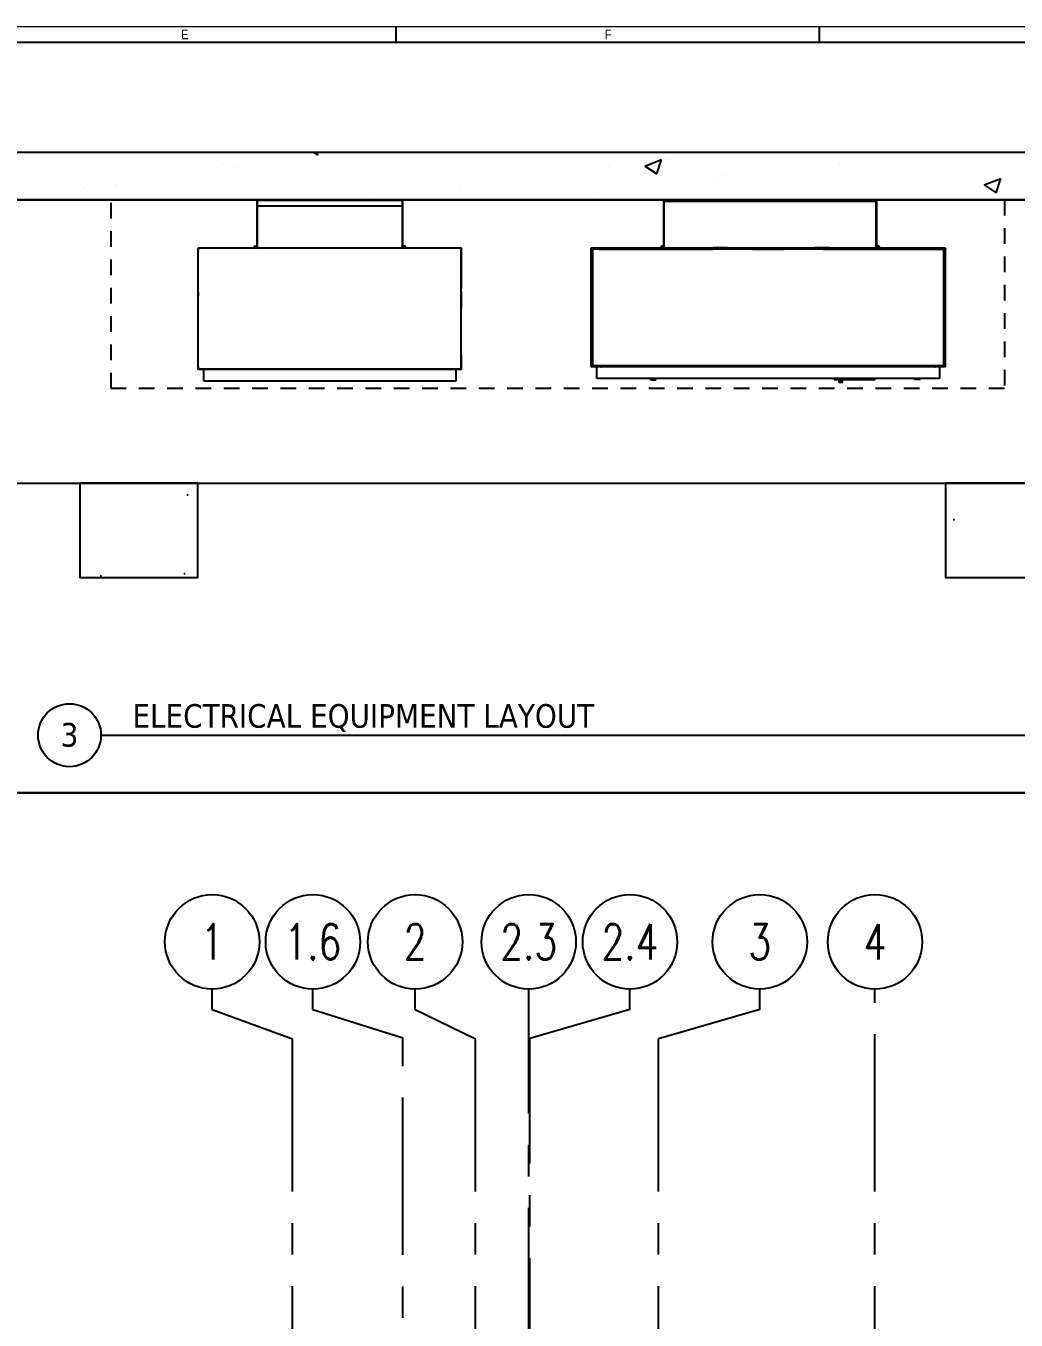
# Model space of a CAD drawing. Header units: inches. Extents: x -0.6 to 34.9, y 0.8 to 24.1.
# Drawn here: x 13.6 to 21.46, y 13.8 to 24.08 of the extents above; entities that cross this region are included whole.
import ezdxf
from ezdxf.enums import TextEntityAlignment as Align

# ---------------------------------------------------------------- set-up
doc = ezdxf.new("R2010")
doc.units = ezdxf.units.IN
doc.header["$MEASUREMENT"] = 0
doc.linetypes.add('772-1$0$CENTER', pattern=[2, 1.25, -0.25, 0.25, -0.25])
doc.linetypes.add('DASHED', pattern=[0.75, 0.5, -0.25])
for name, color, linetype in [('772-1$0$A-AREA', 9, 'Continuous'), ('772-1$0$A-COLS', 1, 'Continuous'), ('772-1$0$A-GRID', 8, '772-1$0$CENTER'), ('772-1$0$A-WALL-FULL', 7, 'Continuous'), ('772-1$0$A-WALL-PATT', 8, 'Continuous'), ('Annotations', 250, 'Continuous'), ('BORDER', 7, 'Continuous'), ('E - Equipment New', 7, 'Continuous')]:
    doc.layers.add(name, color=color, linetype=linetype)
doc.layers.add('Non Printing', color=253, linetype='Continuous', plot=False)
doc.styles.add('772-1$0$WDI-01', font='romans.shx')
doc.styles.add('Borrego 16TH', font='ARIALN.TTF', dxfattribs={"height": 0.0875})
doc.styles.add('Tahoma', font='TAHOMA.TTF')
pattern_1 = [(50, (-47.0093, -102.9723), (1.344863, -0.11766), [0.140625, -1.546875]), (355, (-47.0093, -102.9723), (-0.260159, 1.41036), [0.1125, -1.2375]), (100.4514, (-46.8972, -102.9822), (1.084705, 1.292699), [0.119513, -1.314641]), (46.1842, (-47.0093, -102.5973), (2.001077, -0.310348), [0.210937, -2.320312]), (96.6356, (-46.8425, -102.6232), (1.752493, 1.82647), [0.17927, -1.971962]), (351.1842, (-47.0093, -102.5973), (1.75249, 1.826472), [0.16875, -1.85625]), (21, (-46.8218, -102.6911), (1.119201, -0.75491), [0.140625, -1.546875]), (326, (-46.8218, -102.6911), (0.456216, 1.359656), [0.1125, -1.2375]), (71.4514, (-46.7285, -102.754), (1.575417, 0.604745), [0.119513, -1.314641]), (37.5, (-47.00926, -102.97235), (0.0227997, 0.624176), [0, -1.2225, 0, -1.25625, 0, -1.2421875]), (7.5, (-47.00926, -102.97235), (0.4932554, 0.739522), [0, -0.71625, 0, -1.194375, 0, -0.4734375]), (327.5, (-47.4274, -102.97235), (1.000917, -0.0422904), [0, -0.46875, 0, -1.4625, 0, -1.940625]), (317.5, (-47.6149, -102.97235), (1.093474, 0.187697), [0, -0.609375, 0, -0.97125, 0, -1.378125])]

# ---------------------------------------------------------------- blocks, each defined once
blk = doc.blocks.new('*E139')
at = {"layer": '772-1$0$A-GRID'}
for p, q in [((4.888, 15.445, 0), (4.888, 15.608, 0)), ((5.688, 15.445, 0), (5.688, 15.608, 0)), ((6.5, 15.445, 0), (6.5, 15.608, 0)), ((7.402, 6.621, 0), (7.402, 15.608, 0)), ((8.206, 15.445, 0), (8.206, 15.608, 0)), ((9.237, 15.445, 0), (9.237, 15.608, 0)), ((10.152, 0, 0), (10.152, 15.608, 0)), ((4.888, 15.445, 0), (5.527, 15.212, 0)), ((5.688, 15.445, 0), (6.402, 15.22, 0)), ((6.5, 15.445, 0), (6.98, 15.212, 0)), ((8.206, 15.445, 0), (7.412, 15.215, 0)), ((9.237, 15.445, 0), (8.433, 15.212, 0)), ((5.527, 0, 0), (5.527, 15.212, 0)), ((6.402, 7.497, 0), (6.402, 15.22, 0)), ((6.98, 0, 0), (6.98, 15.212, 0)), ((7.412, 8.222, 0), (7.412, 15.215, 0)), ((8.433, 0, 0), (8.433, 15.212, 0))]:
    blk.add_line(p, q, dxfattribs=at)
at = {"layer": '772-1$0$A-GRID', "color": 30, "linetype": 'Continuous'}
for centre in [(4.888, 15.983, 0), (5.688, 15.983, 0), (6.5, 15.983, 0), (7.402, 15.983, 0), (8.206, 15.983, 0), (9.237, 15.983, 0), (10.152, 15.983, 0)]:
    blk.add_circle(centre, 0.375, dxfattribs=at)
at = {"layer": '772-1$0$A-GRID', "color": 2, "linetype": 'Continuous', "style": '772-1$0$WDI-01', "width": 0.75}
for s, height, p in [('1', 0.281, (4.888, 15.983, 0)), ('1.6', 0.2813, (5.688, 15.983, 0)), ('2', 0.281, (6.5, 15.983, 0)), ('2.3', 0.2813, (7.402, 15.983, 0)), ('2.4', 0.2813, (8.206, 15.983, 0)), ('3', 0.281, (9.237, 15.983, 0)), ('4', 0.281, (10.152, 15.983, 0))]:
    blk.add_text(s, height=height, dxfattribs=at).set_placement(p, align=Align.MIDDLE)
blk = doc.blocks.new('*E277')
at = {"layer": '772-1$0$A-WALL-PATT'}
h = blk.add_hatch(dxfattribs=at)
h.set_pattern_fill('AR-CONC', color=256, scale=0.1875, style=0)
h.set_pattern_definition(pattern_1)
h.paths.add_polyline_path([(1.462, 1.708), (1.462, 2.458), (0.525, 2.458), (0.525, 1.708)])
h = blk.add_hatch(dxfattribs=at)
h.set_pattern_fill('AR-CONC', color=256, scale=0.1875, style=0)
h.set_pattern_definition(pattern_1)
h.paths.add_polyline_path([(7.4, 2.458), (7.4, 1.708), (8.337, 1.708), (8.337, 2.458)])
h = blk.add_hatch(dxfattribs=at)
h.set_pattern_fill('AR-CONC', color=256, scale=0.1875, style=0)
h.set_pattern_definition(pattern_1)
h.paths.add_polyline_path([(14.275, 2.458), (14.275, 1.708), (15.212, 1.708), (15.212, 2.458)])
at = {"layer": '772-1$0$A-AREA'}
for points in [[(19.85, 5.083), (0, 5.083)], [(19.85, 4.708), (0, 4.708)], [(0, 2.458), (19.85, 2.458)], [(19.85, 2.458), (14.181, 2.458), (14.181, 0)]]:
    blk.add_lwpolyline(points, dxfattribs=at)
at = {"layer": '772-1$0$A-COLS'}
for points in [[(0.525, 2.458), (0.525, 1.708), (1.462, 1.708), (1.462, 2.458)], [(7.4, 2.458), (7.4, 1.708), (8.337, 1.708), (8.337, 2.458)], [(14.275, 2.458), (14.275, 1.708), (15.212, 1.708), (15.212, 2.458)]]:
    blk.add_lwpolyline(points, close=True, dxfattribs=at)
at = {"layer": '772-1$0$A-WALL-FULL'}
for p, q in [((19.85, 5.083), (0, 5.083)), ((0, 4.708), (19.85, 4.708))]:
    blk.add_line(p, q, dxfattribs=at)
at = {"layer": '772-1$0$A-WALL-PATT'}
for p, q in [((2.384, 5.083), (2.412, 5.064)), ((2.412, 5.064), (2.419, 5.083)), ((2.726, 5.081), (2.726, 5.081)), ((7.905, 5.079), (7.905, 5.079)), ((8.611, 5.081), (8.613, 5.083)), ((8.611, 5.081), (8.777, 5.055)), ((8.777, 5.055), (8.774, 5.083)), ((8.804, 5.027), (8.852, 5.083)), ((8.916, 5.017), (8.904, 5.083)), ((8.906, 5.037), (8.906, 5.037)), ((14.743, 5.083), (14.766, 5.068)), ((14.766, 5.068), (14.771, 5.083)), ((15.563, 5.046), (15.563, 5.046)), ((15.863, 5.057), (15.863, 5.057)), ((16.128, 5.052), (16.128, 5.052)), ((1.654, 4.991), (1.654, 4.991)), ((1.778, 4.961), (1.778, 4.961)), ((4.732, 4.97), (4.732, 4.97)), ((5.013, 4.977), (5.018, 4.979)), ((5.013, 4.977), (5.018, 4.974)), ((5.018, 4.979), (5.145, 5.027)), ((5.018, 4.974), (5.107, 4.914)), ((5.107, 4.914), (5.145, 5.027)), ((5.201, 5.031), (5.201, 5.031)), ((6.56, 4.99), (6.56, 4.99)), ((8.804, 5.027), (8.916, 5.017)), ((9.907, 4.994), (9.907, 4.994)), ((10.145, 5.008), (10.145, 5.008)), ((10.149, 4.909), (10.24, 5.017)), ((10.261, 4.899), (10.24, 5.017)), ((10.908, 4.952), (10.908, 4.952)), ((11.331, 5.011), (11.331, 5.011)), ((17.367, 4.981), (17.499, 5.031)), ((17.367, 4.981), (17.461, 4.918)), ((17.461, 4.918), (17.499, 5.031)), ((5.586, 4.85), (5.586, 4.85)), ((5.65, 4.898), (5.65, 4.898)), ((7.708, 4.827), (7.839, 4.877)), ((7.801, 4.764), (7.839, 4.877)), ((8.966, 4.852), (8.966, 4.852)), ((9.435, 4.914), (9.435, 4.914)), ((10.149, 4.909), (10.261, 4.899)), ((10.384, 4.891), (10.384, 4.891)), ((10.612, 4.771), (10.758, 4.923)), ((10.779, 4.745), (10.758, 4.923)), ((11.494, 4.791), (11.585, 4.899)), ((11.606, 4.782), (11.585, 4.899)), ((11.909, 4.91), (11.909, 4.91)), ((12.134, 4.906), (12.134, 4.906)), ((12.91, 4.868), (12.91, 4.868)), ((14.379, 4.891), (14.379, 4.891)), ((14.77, 4.869), (14.77, 4.869)), ((15.165, 4.92), (15.165, 4.92)), ((19.797, 4.929), (19.797, 4.929)), ((0.56, 4.804), (0.56, 4.804)), ((0.816, 4.829), (0.816, 4.829)), ((3.547, 4.814), (3.547, 4.814)), ((4.639, 4.73), (4.639, 4.73)), ((7.708, 4.827), (7.801, 4.764)), ((9.421, 4.759), (9.421, 4.759)), ((10.612, 4.771), (10.779, 4.745)), ((11.494, 4.791), (11.606, 4.782)), ((12.868, 4.708), (12.929, 4.781)), ((12.943, 4.708), (12.929, 4.781)), ((13.2, 4.735), (13.2, 4.735)), ((13.669, 4.797), (13.669, 4.797)), ((13.911, 4.825), (13.911, 4.825)), ((14.192, 4.779), (14.192, 4.779)), ((14.912, 4.783), (14.912, 4.783)), ((15.913, 4.741), (15.913, 4.741)), ((18.613, 4.773), (18.613, 4.773)), ((18.766, 4.776), (18.766, 4.776)), ((18.989, 4.821), (18.989, 4.821)), ((2.837, 4.72), (2.837, 4.72)), ((4.557, 4.711), (4.557, 4.711)), ((10.486, 4.708), (10.534, 4.727)), ((10.528, 4.708), (10.534, 4.727)), ((11.04, 4.718), (11.04, 4.718))]:
    blk.add_line(p, q, dxfattribs=at)
blk = doc.blocks.new('Border 24 x 36')
for p, q in [((17.312, 23.5), (17.312, 23.625)), ((20.675, 23.5), (20.675, 23.625))]:
    blk.add_line(p, q)
at = {"layer": 'BORDER'}
blk.add_line((34.125, 23.5), (0.5, 23.5), dxfattribs=at)
at = {"layer": 'BORDER', "const_width": 0.0125}
blk.add_lwpolyline([(0.375, 0.375), (35.625, 0.375), (35.625, 23.625), (0.375, 23.625)], close=True, dxfattribs=at)
at = {"layer": 'BORDER', "char_height": 0.075, "width": 0.18967, "attachment_point": 5, "style": 'Borrego 16TH'}
for s, insert in [('E', (15.633, 23.563)), ('F', (18.996, 23.563))]:
    blk.add_mtext(s, dxfattribs=dict(at, insert=insert))
blk = doc.blocks.new('*U284')
blk.add_line((0.842, -0.513), (19.727, -0.513))
blk.add_circle((0.592, -0.513), 0.25)
at = {"style": 'Tahoma', "flags": 8}
blk.add_attdef('VIEWNAME', text='', height=0.188, dxfattribs=at).set_placement((1.092, -0.511), align=Align.BOTTOM_LEFT)
blk.add_attdef('#', text='', height=0.188, dxfattribs=at).set_placement((0.592, -0.511), align=Align.MIDDLE_CENTER)
blk.add_attdef('VPSCALE', text='', height=0.0938, dxfattribs=at).set_placement((19.727, -0.589), align=Align.TOP_RIGHT)

msp = doc.modelspace()

# ---------------------------------------------------------------- linework, layer by layer
at = {"linetype": 'DASHED', "ltscale": 0.25}
msp.add_lwpolyline([(14.275, 22.698), (21.37, 22.698), (21.37, 21.198), (14.275, 21.198)], close=True, dxfattribs=at)
at = {"layer": 'E - Equipment New', "color": 0, "linetype": 'Continuous'}
for p, q in [((15.433, 22.698), (16.589, 22.698)), ((15.433, 22.698), (15.433, 22.695)), ((15.433, 22.695), (16.589, 22.695)), ((15.433, 22.695), (15.433, 22.318)), ((15.433, 22.695), (15.436, 22.695)), ((15.436, 22.695), (15.436, 22.318)), ((15.436, 22.649), (16.587, 22.649)), ((16.587, 22.695), (16.587, 22.318)), ((16.587, 22.695), (16.589, 22.695)), ((16.589, 22.698), (16.589, 22.695)), ((16.589, 22.695), (16.589, 22.318)), ((17.059, 22.314), (14.965, 22.314)), ((14.965, 22.314), (14.965, 22.31)), ((17.055, 22.314), (14.967, 22.314)), ((14.967, 22.314), (14.967, 22.314)), ((14.967, 22.31), (14.967, 22.308)), ((14.967, 22.308), (14.967, 22.304)), ((14.967, 22.304), (14.968, 22.304)), ((14.967, 22.304), (14.967, 22.289)), ((14.968, 21.36), (14.968, 22.304)), ((15.431, 22.316), (15.402, 22.316)), ((15.402, 22.314), (15.402, 22.316)), ((15.413, 22.333), (15.423, 22.333)), ((15.413, 22.333), (15.413, 22.316)), ((15.423, 22.316), (15.423, 22.333)), ((15.431, 22.316), (15.432, 22.317)), ((15.431, 22.316), (15.431, 22.314)), ((15.431, 22.314), (15.434, 22.316)), ((15.432, 22.317), (15.433, 22.318)), ((15.433, 22.318), (15.436, 22.318)), ((15.434, 22.316), (15.436, 22.318)), ((15.434, 22.316), (16.015, 22.316)), ((16.015, 22.316), (16.588, 22.316)), ((16.589, 22.318), (16.587, 22.318)), ((16.587, 22.318), (16.588, 22.316)), ((16.588, 22.316), (16.592, 22.314)), ((16.589, 22.318), (16.59, 22.317)), ((16.59, 22.317), (16.592, 22.316)), ((16.62, 22.316), (16.592, 22.316)), ((16.592, 22.316), (16.592, 22.314)), ((16.6, 22.333), (16.61, 22.333)), ((16.6, 22.333), (16.6, 22.316)), ((16.61, 22.316), (16.61, 22.333)), ((16.62, 22.314), (16.62, 22.316)), ((17.054, 22.308), (17.054, 21.358)), ((17.054, 22.304), (17.055, 22.304)), ((17.055, 22.314), (17.055, 22.314)), ((17.055, 22.31), (17.055, 22.308)), ((17.055, 22.304), (17.055, 22.289)), ((17.059, 22.314), (17.059, 22.31)), ((14.968, 22.289), (14.967, 22.289)), ((14.967, 21.958), (14.967, 22.286)), ((14.967, 22.286), (14.968, 22.286)), ((17.055, 22.289), (17.054, 22.289)), ((17.055, 22.286), (17.054, 22.286)), ((17.055, 22.286), (17.055, 21.99)), ((14.968, 21.96), (14.967, 21.958)), ((14.967, 21.958), (14.967, 21.934)), ((14.967, 21.378), (14.967, 21.934)), ((14.967, 21.934), (14.968, 21.932)), ((17.055, 21.99), (17.054, 21.992)), ((17.054, 21.964), (17.055, 21.966)), ((17.055, 21.966), (17.055, 21.99)), ((17.055, 21.966), (17.055, 21.873)), ((17.055, 21.873), (17.054, 21.873)), ((17.054, 21.863), (17.055, 21.863)), ((17.055, 21.862), (17.054, 21.862)), ((17.054, 21.86), (17.055, 21.86)), ((17.055, 21.859), (17.054, 21.859)), ((17.054, 21.849), (17.055, 21.849)), ((17.055, 21.848), (17.054, 21.848)), ((17.054, 21.846), (17.055, 21.846)), ((17.055, 21.844), (17.054, 21.844)), ((17.054, 21.835), (17.055, 21.835)), ((17.055, 21.873), (17.055, 21.863)), ((17.055, 21.863), (17.055, 21.862)), ((17.055, 21.86), (17.055, 21.862)), ((17.055, 21.86), (17.055, 21.859)), ((17.055, 21.859), (17.055, 21.849)), ((17.055, 21.849), (17.055, 21.848)), ((17.055, 21.846), (17.055, 21.848)), ((17.055, 21.846), (17.055, 21.844)), ((17.055, 21.844), (17.055, 21.835)), ((17.055, 21.835), (17.055, 21.834)), ((17.055, 21.47), (17.055, 21.774)), ((14.967, 21.378), (14.968, 21.378)), ((14.967, 21.376), (14.968, 21.376)), ((14.967, 21.376), (14.967, 21.36)), ((17.054, 21.47), (17.055, 21.47)), ((17.055, 21.378), (17.054, 21.378)), ((17.054, 21.376), (17.055, 21.376)), ((17.055, 21.47), (17.055, 21.378)), ((17.055, 21.376), (17.055, 21.36)), ((14.964, 21.349), (14.965, 21.35)), ((14.965, 21.349), (14.964, 21.349)), ((17.059, 21.353), (14.965, 21.353)), ((14.965, 21.353), (14.965, 21.349)), ((14.965, 21.35), (14.965, 21.349)), ((17.059, 21.349), (14.965, 21.349)), ((14.965, 21.349), (14.965, 21.349)), ((14.968, 21.36), (14.967, 21.36)), ((14.967, 21.36), (14.967, 21.358)), ((14.967, 21.356), (14.967, 21.358)), ((14.967, 21.356), (14.967, 21.353)), ((15.011, 21.256), (15.011, 21.349)), ((17.012, 21.349), (17.012, 21.256)), ((17.055, 21.36), (17.054, 21.36)), ((17.055, 21.358), (17.054, 21.358)), ((17.054, 21.358), (17.054, 21.358)), ((17.054, 21.358), (17.054, 21.358)), ((17.054, 21.358), (17.054, 21.358)), ((17.054, 21.358), (17.054, 21.358)), ((17.055, 21.358), (17.055, 21.36)), ((17.055, 21.356), (17.055, 21.358)), ((17.055, 21.353), (17.055, 21.356)), ((17.059, 21.353), (17.059, 21.349)), ((17.007, 21.256), (15.011, 21.256)), ((15.011, 21.256), (15.013, 21.256)), ((15.016, 21.256), (15.013, 21.256)), ((17.009, 21.256), (17.007, 21.256)), ((17.012, 21.256), (17.009, 21.256))]:
    msp.add_line(p, q, dxfattribs=at)
at = {"layer": 'E - Equipment New'}
for p, q in [((14.967, 22.31), (14.965, 22.31)), ((17.055, 22.308), (17.054, 22.308)), ((17.059, 22.31), (17.055, 22.31))]:
    msp.add_line(p, q, dxfattribs=at)
at = {"layer": 'E - Equipment New', "color": 0, "linetype": 'Continuous'}
for points in [[(18.663, 22.679), (18.662, 22.679), (18.662, 22.678), (18.661, 22.678), (18.661, 22.677)], [(18.661, 22.677), (18.661, 22.67)], [(18.661, 22.67), (18.661, 22.669), (18.662, 22.668), (18.662, 22.668), (18.663, 22.668)], [(18.663, 22.687), (18.663, 22.319)], [(18.663, 22.687), (18.666, 22.687)], [(18.663, 22.687), (18.663, 22.687), (18.663, 22.687), (18.663, 22.687), (18.663, 22.687)], [(18.671, 22.687), (18.667, 22.685), (18.666, 22.682)], [(18.666, 22.687), (18.666, 22.682)], [(18.666, 22.319), (18.666, 22.682)], [(18.668, 22.682), (18.666, 22.682)], [(18.671, 22.684), (18.668, 22.682)], [(18.668, 22.319), (18.668, 22.682)], [(20.347, 22.687), (18.671, 22.687)], [(18.671, 22.684), (18.671, 22.687)], [(20.347, 22.684), (18.671, 22.684)], [(18.696, 22.692), (18.695, 22.692), (18.693, 22.69), (18.693, 22.69), (18.693, 22.689)], [(18.693, 22.689), (18.705, 22.689)], [(18.702, 22.692), (18.696, 22.692)], [(18.696, 22.689), (18.696, 22.687)], [(18.705, 22.689), (18.705, 22.69), (18.703, 22.692), (18.703, 22.692), (18.702, 22.692)], [(18.702, 22.687), (18.702, 22.689)], [(18.876, 22.692), (18.874, 22.692), (18.873, 22.69), (18.873, 22.69), (18.873, 22.689)], [(18.873, 22.689), (18.884, 22.689)], [(18.882, 22.692), (18.876, 22.692)], [(18.876, 22.689), (18.876, 22.687)], [(18.884, 22.689), (18.884, 22.69), (18.884, 22.692), (18.883, 22.692), (18.882, 22.692)], [(18.882, 22.687), (18.882, 22.689)], [(19.055, 22.692), (19.055, 22.692), (19.054, 22.69), (19.053, 22.69), (19.053, 22.689)], [(19.053, 22.689), (19.065, 22.689)], [(19.061, 22.692), (19.055, 22.692)], [(19.056, 22.689), (19.056, 22.687)], [(19.065, 22.689), (19.064, 22.69), (19.064, 22.692), (19.063, 22.692), (19.061, 22.692)], [(19.061, 22.687), (19.061, 22.689)], [(19.236, 22.692), (19.235, 22.692), (19.234, 22.69), (19.234, 22.69), (19.232, 22.689)], [(19.232, 22.689), (19.245, 22.689)], [(19.242, 22.692), (19.236, 22.692)], [(19.236, 22.689), (19.236, 22.687)], [(19.245, 22.689), (19.245, 22.69), (19.244, 22.692), (19.242, 22.692), (19.242, 22.692)], [(19.242, 22.687), (19.242, 22.689)], [(19.416, 22.692), (19.414, 22.692), (19.413, 22.69), (19.413, 22.69), (19.413, 22.689)], [(19.413, 22.689), (19.424, 22.689)], [(19.422, 22.692), (19.416, 22.692)], [(19.416, 22.689), (19.416, 22.687)], [(19.424, 22.689), (19.424, 22.69), (19.423, 22.692), (19.423, 22.692), (19.422, 22.692)], [(19.422, 22.687), (19.422, 22.689)], [(19.595, 22.692), (19.594, 22.692), (19.594, 22.69), (19.593, 22.69), (19.593, 22.689)], [(19.593, 22.689), (19.605, 22.689)], [(19.602, 22.692), (19.595, 22.692)], [(19.595, 22.689), (19.595, 22.687)], [(19.605, 22.689), (19.604, 22.69), (19.604, 22.692), (19.603, 22.692), (19.602, 22.692)], [(19.602, 22.687), (19.602, 22.689)], [(19.776, 22.692), (19.775, 22.692), (19.774, 22.69), (19.774, 22.69), (19.772, 22.689)], [(19.772, 22.689), (19.785, 22.689)], [(19.782, 22.692), (19.776, 22.692)], [(19.776, 22.689), (19.776, 22.687)], [(19.781, 22.687), (19.781, 22.689)], [(19.785, 22.689), (19.785, 22.69), (19.784, 22.692), (19.782, 22.692), (19.782, 22.692)], [(19.956, 22.692), (19.955, 22.692), (19.953, 22.69), (19.953, 22.69), (19.953, 22.689)], [(19.953, 22.689), (19.964, 22.689)], [(19.962, 22.692), (19.956, 22.692)], [(19.956, 22.689), (19.956, 22.687)], [(19.964, 22.689), (19.964, 22.69), (19.963, 22.692), (19.963, 22.692), (19.962, 22.692)], [(19.962, 22.687), (19.962, 22.689)], [(20.135, 22.692), (20.134, 22.692), (20.134, 22.69), (20.133, 22.69), (20.133, 22.689)], [(20.133, 22.689), (20.145, 22.689)], [(20.142, 22.692), (20.135, 22.692)], [(20.135, 22.689), (20.135, 22.687)], [(20.145, 22.689), (20.144, 22.69), (20.144, 22.692), (20.143, 22.692), (20.142, 22.692)], [(20.142, 22.687), (20.142, 22.689)], [(20.316, 22.692), (20.315, 22.692), (20.314, 22.69), (20.313, 22.69), (20.313, 22.689)], [(20.313, 22.689), (20.325, 22.689)], [(20.322, 22.692), (20.316, 22.692)], [(20.316, 22.689), (20.316, 22.687)], [(20.321, 22.687), (20.321, 22.689)], [(20.325, 22.689), (20.325, 22.69), (20.324, 22.692), (20.322, 22.692), (20.322, 22.692)], [(20.351, 22.682), (20.35, 22.685), (20.347, 22.687)], [(20.347, 22.684), (20.347, 22.687)], [(20.349, 22.682), (20.347, 22.684)], [(20.349, 22.682), (20.349, 22.319)], [(20.349, 22.682), (20.351, 22.682)], [(20.351, 22.687), (20.354, 22.687)], [(20.351, 22.687), (20.351, 22.682)], [(20.351, 22.682), (20.351, 22.319)], [(20.354, 22.687), (20.354, 22.319)], [(20.356, 22.677), (20.356, 22.678), (20.356, 22.679), (20.355, 22.679), (20.354, 22.679)], [(20.354, 22.668), (20.355, 22.668), (20.356, 22.669), (20.356, 22.669), (20.356, 22.67)], [(20.356, 22.67), (20.356, 22.677)], [(18.663, 22.507), (18.662, 22.507), (18.662, 22.506), (18.661, 22.506), (18.661, 22.504)], [(20.356, 22.504), (20.356, 22.506), (20.356, 22.507), (20.355, 22.507), (20.354, 22.507)], [(18.661, 22.504), (18.661, 22.498)], [(18.661, 22.498), (18.661, 22.497), (18.662, 22.496), (18.662, 22.496), (18.663, 22.496)], [(20.354, 22.496), (20.355, 22.496), (20.356, 22.497), (20.356, 22.497), (20.356, 22.498)], [(20.356, 22.498), (20.356, 22.504)], [(20.901, 22.314), (18.085, 22.314)], [(18.085, 22.314), (18.085, 22.31)], [(20.901, 22.31), (18.085, 22.31)], [(18.085, 22.31), (18.085, 22.31), (18.085, 22.31), (18.085, 22.31), (18.085, 22.31)], [(18.085, 22.31), (18.085, 22.31), (18.085, 22.31), (18.085, 22.31), (18.085, 22.31)], [(20.9, 22.314), (18.087, 22.314)], [(18.088, 22.31), (18.088, 22.307)], [(18.088, 22.307), (18.088, 22.304)], [(18.088, 22.307), (18.106, 22.307)], [(18.088, 21.378), (18.088, 22.306)], [(18.101, 22.306), (18.088, 22.306)], [(18.088, 22.304), (18.088, 22.289)], [(18.101, 21.378), (18.101, 22.306)], [(18.14, 22.306), (18.101, 22.306)], [(18.106, 22.307), (18.106, 22.31)], [(18.106, 22.307), (18.402, 22.307)], [(18.106, 22.307), (18.106, 22.306)], [(18.402, 22.306), (18.106, 22.306)], [(18.151, 22.306), (18.14, 22.306)], [(18.151, 22.306), (18.402, 22.306)], [(18.402, 22.31), (18.402, 22.307)], [(18.402, 22.307), (18.433, 22.307)], [(18.402, 22.307), (18.402, 22.305)], [(18.402, 22.305), (18.433, 22.305)], [(18.433, 22.31), (18.433, 22.307)], [(18.433, 22.307), (18.58, 22.307)], [(18.433, 22.305), (18.433, 22.307)], [(18.622, 22.306), (18.433, 22.306)], [(18.433, 22.306), (19.055, 22.306)], [(18.58, 22.307), (18.58, 22.31)], [(18.58, 22.307), (18.621, 22.307)], [(18.624, 22.306), (18.621, 22.307)], [(18.627, 22.306), (18.624, 22.31)], [(18.626, 22.307), (19.478, 22.307)], [(19.478, 22.306), (18.627, 22.306)], [(18.663, 22.316), (18.632, 22.316)], [(18.632, 22.314), (18.632, 22.316)], [(18.644, 22.332), (18.653, 22.332)], [(18.644, 22.332), (18.644, 22.316)], [(18.653, 22.316), (18.653, 22.332)], [(18.663, 22.335), (18.662, 22.335), (18.662, 22.334), (18.661, 22.334), (18.661, 22.332)], [(18.661, 22.332), (18.661, 22.326)], [(18.661, 22.326), (18.661, 22.325), (18.662, 22.324), (18.662, 22.324), (18.663, 22.324)], [(18.661, 22.316), (18.663, 22.319)], [(18.663, 22.314), (18.667, 22.315), (18.668, 22.319)], [(18.663, 22.316), (18.666, 22.319)], [(18.663, 22.319), (18.666, 22.319)], [(18.663, 22.316), (18.663, 22.314)], [(18.666, 22.319), (18.668, 22.319)], [(18.666, 22.315), (18.666, 22.314)], [(18.668, 22.319), (18.668, 22.314)], [(18.933, 22.315), (18.932, 22.314)], [(18.933, 22.315), (19.046, 22.315)], [(18.933, 22.314), (18.933, 22.315)], [(18.934, 22.314), (18.933, 22.315)], [(19.048, 22.314), (18.934, 22.314)], [(19.046, 22.315), (19.048, 22.314)], [(19.066, 22.306), (19.055, 22.306)], [(19.058, 22.315), (19.056, 22.314)], [(19.056, 22.314), (19.058, 22.314)], [(19.171, 22.315), (19.058, 22.315)], [(19.059, 22.314), (19.058, 22.315)], [(19.059, 22.314), (19.171, 22.314)], [(19.356, 22.306), (19.066, 22.306)], [(19.172, 22.314), (19.171, 22.315)], [(19.172, 22.314), (19.171, 22.314)], [(19.172, 22.314), (19.171, 22.314)], [(19.172, 22.314), (19.172, 22.315)], [(19.368, 22.306), (19.356, 22.306)], [(19.368, 22.306), (19.478, 22.306)], [(19.478, 22.31), (19.478, 22.307)], [(19.478, 22.307), (19.509, 22.307)], [(19.478, 22.307), (19.478, 22.305)], [(19.478, 22.305), (19.509, 22.305)], [(19.509, 22.31), (19.509, 22.307)], [(19.509, 22.307), (20.391, 22.307)], [(19.509, 22.305), (19.509, 22.307)], [(20.391, 22.306), (19.509, 22.306)], [(19.509, 22.306), (19.619, 22.306)], [(19.63, 22.306), (19.619, 22.306)], [(19.92, 22.306), (19.63, 22.306)], [(19.739, 22.315), (19.852, 22.315)], [(19.739, 22.314), (19.739, 22.315)], [(19.74, 22.314), (19.739, 22.315)], [(19.739, 22.315), (19.739, 22.314)], [(19.853, 22.314), (19.74, 22.314)], [(19.852, 22.315), (19.853, 22.314)], [(19.977, 22.315), (19.863, 22.315)], [(19.863, 22.315), (19.863, 22.314)], [(19.865, 22.314), (19.863, 22.315)], [(19.865, 22.314), (19.977, 22.314)], [(19.931, 22.306), (19.92, 22.306)], [(19.931, 22.306), (20.553, 22.306)], [(19.978, 22.314), (19.977, 22.315)], [(19.978, 22.314), (19.977, 22.314)], [(19.978, 22.314), (19.977, 22.314)], [(19.978, 22.314), (19.978, 22.315)], [(20.349, 22.314), (20.349, 22.319)], [(20.349, 22.319), (20.351, 22.315), (20.354, 22.314)], [(20.351, 22.319), (20.349, 22.319)], [(20.351, 22.319), (20.354, 22.316)], [(20.354, 22.319), (20.351, 22.319)], [(20.351, 22.314), (20.351, 22.315)], [(20.356, 22.332), (20.356, 22.334), (20.356, 22.335), (20.355, 22.335), (20.354, 22.335)], [(20.354, 22.324), (20.355, 22.324), (20.356, 22.325), (20.356, 22.325), (20.356, 22.326)], [(20.354, 22.319), (20.356, 22.316)], [(20.385, 22.316), (20.354, 22.316)], [(20.354, 22.316), (20.354, 22.314)], [(20.356, 22.326), (20.356, 22.332)], [(20.365, 22.332), (20.375, 22.332)], [(20.365, 22.332), (20.365, 22.316)], [(20.375, 22.316), (20.375, 22.332)], [(20.385, 22.314), (20.385, 22.316)], [(20.395, 22.31), (20.391, 22.306)], [(20.397, 22.307), (20.395, 22.306)], [(20.553, 22.306), (20.395, 22.306)], [(20.397, 22.307), (20.437, 22.307)], [(20.437, 22.31), (20.437, 22.307)], [(20.437, 22.307), (20.553, 22.307)], [(20.553, 22.31), (20.553, 22.307)], [(20.553, 22.307), (20.553, 22.305)], [(20.553, 22.307), (20.584, 22.307)], [(20.553, 22.305), (20.584, 22.305)], [(20.584, 22.31), (20.584, 22.307)], [(20.584, 22.307), (20.88, 22.307)], [(20.584, 22.305), (20.584, 22.307)], [(20.88, 22.306), (20.584, 22.306)], [(20.584, 22.306), (20.835, 22.306)], [(20.835, 22.306), (20.848, 22.306)], [(20.848, 22.306), (20.886, 22.306), (20.898, 22.306)], [(20.88, 22.31), (20.88, 22.307)], [(20.88, 22.307), (20.899, 22.307)], [(20.88, 22.306), (20.88, 22.307)], [(20.886, 22.306), (20.886, 21.378)], [(20.898, 22.306), (20.898, 21.378)], [(20.898, 22.304), (20.899, 22.304)], [(20.899, 22.31), (20.899, 22.307)], [(20.899, 22.304), (20.899, 22.307)], [(20.899, 22.304), (20.899, 22.289)], [(20.901, 22.314), (20.901, 22.31)], [(18.088, 21.997), (18.088, 22.287)], [(20.899, 22.289), (20.898, 22.289)], [(20.899, 22.287), (20.898, 22.287)], [(20.899, 22.287), (20.899, 21.997)], [(18.088, 21.999), (18.088, 21.997)], [(18.088, 21.997), (18.088, 21.973)], [(20.899, 21.997), (20.898, 21.999)], [(20.899, 21.973), (20.899, 21.997)], [(18.088, 21.398), (18.088, 21.973)], [(18.088, 21.973), (18.088, 21.971)], [(20.898, 21.971), (20.899, 21.973)], [(20.899, 21.973), (20.899, 21.882)], [(20.899, 21.882), (20.898, 21.882)], [(20.899, 21.872), (20.898, 21.872)], [(20.898, 21.872), (20.899, 21.872)], [(20.898, 21.87), (20.899, 21.87)], [(20.899, 21.868), (20.898, 21.868)], [(20.899, 21.858), (20.898, 21.858)], [(20.898, 21.858), (20.899, 21.858)], [(20.898, 21.856), (20.899, 21.856)], [(20.899, 21.855), (20.898, 21.855)], [(20.899, 21.845), (20.898, 21.845)], [(20.898, 21.845), (20.899, 21.845)], [(20.898, 21.842), (20.899, 21.842)], [(20.899, 21.841), (20.898, 21.841)], [(20.899, 21.831), (20.898, 21.831)], [(20.898, 21.831), (20.899, 21.831)], [(20.898, 21.828), (20.899, 21.828)], [(20.899, 21.827), (20.898, 21.827)], [(20.899, 21.817), (20.898, 21.817)], [(20.898, 21.817), (20.899, 21.817)], [(20.898, 21.815), (20.899, 21.815)], [(20.899, 21.813), (20.898, 21.813)], [(20.899, 21.803), (20.898, 21.803)], [(20.899, 21.882), (20.899, 21.872)], [(20.899, 21.87), (20.899, 21.872)], [(20.899, 21.87), (20.899, 21.868)], [(20.899, 21.868), (20.899, 21.858)], [(20.899, 21.856), (20.899, 21.858)], [(20.899, 21.856), (20.899, 21.855)], [(20.899, 21.855), (20.899, 21.845)], [(20.899, 21.842), (20.899, 21.845)], [(20.899, 21.842), (20.899, 21.841)], [(20.899, 21.841), (20.899, 21.831)], [(20.899, 21.828), (20.899, 21.831)], [(20.899, 21.828), (20.899, 21.827)], [(20.899, 21.827), (20.899, 21.817)], [(20.899, 21.815), (20.899, 21.817)], [(20.899, 21.815), (20.899, 21.813)], [(20.899, 21.813), (20.899, 21.803)], [(20.899, 21.803), (20.899, 21.786)], [(20.898, 21.786), (20.899, 21.786)], [(20.899, 21.488), (20.899, 21.786)], [(20.898, 21.488), (20.899, 21.488)], [(20.899, 21.488), (20.899, 21.398)], [(18.088, 21.397), (18.088, 21.381), (18.088, 21.378)], [(18.402, 21.378), (18.088, 21.378)], [(18.088, 21.378), (18.088, 21.374)], [(18.101, 21.378), (18.088, 21.378)], [(18.088, 21.378), (18.088, 21.378), (18.088, 21.378), (18.088, 21.378), (18.088, 21.378)], [(18.14, 21.378), (18.101, 21.378)], [(18.151, 21.378), (18.14, 21.378)], [(18.151, 21.378), (18.402, 21.378)], [(18.433, 21.379), (18.402, 21.379)], [(18.402, 21.379), (18.402, 21.377)], [(18.433, 21.377), (18.402, 21.377)], [(18.402, 21.374), (18.402, 21.377)], [(18.433, 21.377), (18.433, 21.379)], [(18.433, 21.378), (19.055, 21.378)], [(20.553, 21.378), (18.433, 21.378)], [(18.433, 21.374), (18.433, 21.377)], [(19.066, 21.378), (19.055, 21.378)], [(19.356, 21.378), (19.066, 21.378)], [(19.368, 21.378), (19.356, 21.378)], [(19.368, 21.378), (19.619, 21.378)], [(19.63, 21.378), (19.619, 21.378)], [(19.92, 21.378), (19.63, 21.378)], [(19.931, 21.378), (19.92, 21.378)], [(19.931, 21.378), (20.553, 21.378)], [(20.584, 21.379), (20.553, 21.379)], [(20.553, 21.379), (20.553, 21.377)], [(20.584, 21.377), (20.553, 21.377)], [(20.553, 21.374), (20.553, 21.377)], [(20.584, 21.377), (20.584, 21.379)], [(20.584, 21.378), (20.835, 21.378)], [(20.899, 21.378), (20.584, 21.378)], [(20.584, 21.374), (20.584, 21.377)], [(20.835, 21.378), (20.848, 21.378)], [(20.848, 21.378), (20.886, 21.378), (20.898, 21.378)], [(20.899, 21.398), (20.898, 21.398)], [(20.898, 21.397), (20.899, 21.397)], [(20.899, 21.381), (20.898, 21.381)], [(20.899, 21.397), (20.899, 21.381)], [(20.899, 21.378), (20.899, 21.381)], [(20.899, 21.374), (20.899, 21.378)], [(20.901, 21.374), (18.085, 21.374)], [(18.085, 21.374), (18.085, 21.371)], [(20.901, 21.371), (18.085, 21.371)], [(18.085, 21.371), (18.085, 21.371), (18.085, 21.371), (18.085, 21.371), (18.085, 21.371)], [(18.085, 21.371), (18.085, 21.371), (18.085, 21.371), (18.085, 21.371), (18.085, 21.371)], [(18.402, 21.374), (18.088, 21.374)], [(18.132, 21.279), (18.132, 21.371)], [(18.132, 21.279), (18.133, 21.279)], [(18.136, 21.279), (18.133, 21.279)], [(18.557, 21.279), (18.136, 21.279)], [(18.165, 21.371), (18.163, 21.371), (18.163, 21.371)], [(18.165, 21.371), (18.171, 21.371)], [(18.173, 21.371), (18.173, 21.371), (18.172, 21.371), (18.171, 21.371)], [(18.601, 21.374), (18.433, 21.374)], [(20.344, 21.279), (18.557, 21.279)], [(18.558, 21.279), (18.561, 21.268)], [(18.561, 21.268), (18.561, 21.279)], [(18.58, 21.279), (18.58, 21.268)], [(18.581, 21.268), (18.581, 21.279)], [(18.6, 21.279), (18.6, 21.268)], [(18.601, 21.376), (20.385, 21.376)], [(18.601, 21.376), (18.601, 21.374)], [(18.601, 21.268), (18.605, 21.279)], [(20.016, 21.272), (20.016, 21.279)], [(20.704, 21.279), (20.344, 21.279)], [(20.344, 21.272), (20.344, 21.279)], [(20.385, 21.374), (20.385, 21.376)], [(20.553, 21.374), (20.385, 21.374)], [(20.899, 21.374), (20.584, 21.374)], [(20.654, 21.279), (20.657, 21.272)], [(20.657, 21.272), (20.657, 21.279)], [(20.679, 21.279), (20.679, 21.272)], [(20.679, 21.272), (20.679, 21.279)], [(20.702, 21.272), (20.704, 21.279)], [(20.702, 21.279), (20.702, 21.272)], [(20.85, 21.279), (20.704, 21.279)], [(20.815, 21.371), (20.814, 21.371), (20.813, 21.371)], [(20.815, 21.371), (20.821, 21.371)], [(20.833, 21.374), (20.831, 21.374)], [(20.853, 21.279), (20.85, 21.279)], [(20.855, 21.279), (20.853, 21.279)], [(20.855, 21.371), (20.855, 21.279)], [(20.901, 21.374), (20.901, 21.371)], [(18.561, 21.268), (18.58, 21.268)], [(18.561, 21.268), (18.562, 21.267)], [(18.561, 21.268), (18.562, 21.267)], [(18.58, 21.267), (18.562, 21.267)], [(18.591, 21.267), (18.571, 21.267)], [(18.58, 21.268), (18.581, 21.268)], [(18.58, 21.267), (18.58, 21.268)], [(18.581, 21.267), (18.58, 21.267)], [(18.581, 21.267), (18.581, 21.268)], [(18.581, 21.268), (18.6, 21.268)], [(18.599, 21.267), (18.581, 21.267)], [(18.599, 21.267), (18.6, 21.268)], [(18.6, 21.267), (18.599, 21.267)], [(18.6, 21.268), (18.601, 21.268)], [(18.6, 21.267), (18.601, 21.268)], [(20.016, 21.272), (20.017, 21.271)], [(20.016, 21.272), (20.017, 21.272)], [(20.342, 21.272), (20.017, 21.272)], [(20.017, 21.272), (20.017, 21.271)], [(20.017, 21.271), (20.342, 21.271)], [(20.057, 21.266), (20.054, 21.266)], [(20.054, 21.266), (20.054, 21.251)], [(20.054, 21.251), (20.056, 21.25), (20.057, 21.248)], [(20.054, 21.251), (20.057, 21.251)], [(20.057, 21.266), (20.057, 21.251)], [(20.058, 21.261), (20.057, 21.266)], [(20.057, 21.251), (20.057, 21.251), (20.057, 21.251), (20.057, 21.251), (20.057, 21.251), (20.057, 21.251), (20.057, 21.251), (20.057, 21.251), (20.057, 21.251), (20.057, 21.25), (20.057, 21.25), (20.057, 21.25), (20.057, 21.25), (20.057, 21.25), (20.057, 21.25)], [(20.057, 21.25), (20.083, 21.25)], [(20.057, 21.25), (20.057, 21.248)], [(20.057, 21.248), (20.083, 21.248)], [(20.058, 21.271), (20.058, 21.27)], [(20.071, 21.27), (20.058, 21.27)], [(20.058, 21.27), (20.059, 21.265)], [(20.058, 21.261), (20.059, 21.26)], [(20.062, 21.258), (20.059, 21.257), (20.058, 21.255), (20.059, 21.252), (20.062, 21.251)], [(20.071, 21.265), (20.059, 21.265)], [(20.059, 21.265), (20.059, 21.263)], [(20.071, 21.263), (20.059, 21.263)], [(20.059, 21.26), (20.062, 21.26)], [(20.063, 21.26), (20.062, 21.26)], [(20.062, 21.26), (20.063, 21.258)], [(20.062, 21.258), (20.063, 21.258)], [(20.062, 21.258), (20.062, 21.251)], [(20.078, 21.251), (20.062, 21.251)], [(20.063, 21.263), (20.063, 21.26)], [(20.064, 21.261), (20.063, 21.26)], [(20.063, 21.258), (20.064, 21.258)], [(20.064, 21.261), (20.077, 21.261)], [(20.064, 21.26), (20.064, 21.26), (20.064, 21.26), (20.064, 21.261), (20.064, 21.261), (20.064, 21.261), (20.064, 21.261)], [(20.064, 21.26), (20.076, 21.26)], [(20.064, 21.258), (20.064, 21.26)], [(20.064, 21.258), (20.076, 21.258)], [(20.083, 21.27), (20.071, 21.27)], [(20.082, 21.265), (20.071, 21.265)], [(20.081, 21.263), (20.071, 21.263)], [(20.077, 21.261), (20.077, 21.261), (20.077, 21.261), (20.077, 21.261), (20.077, 21.26), (20.077, 21.26), (20.076, 21.26)], [(20.076, 21.26), (20.076, 21.258)], [(20.076, 21.258), (20.077, 21.258)], [(20.077, 21.26), (20.077, 21.261)], [(20.077, 21.258), (20.078, 21.26)], [(20.078, 21.26), (20.077, 21.26)], [(20.077, 21.258), (20.078, 21.258)], [(20.078, 21.26), (20.078, 21.263)], [(20.078, 21.26), (20.082, 21.26)], [(20.078, 21.251), (20.081, 21.252), (20.082, 21.255), (20.081, 21.257), (20.078, 21.258)], [(20.078, 21.258), (20.078, 21.251)], [(20.081, 21.263), (20.082, 21.265)], [(20.082, 21.265), (20.083, 21.27)], [(20.083, 21.266), (20.082, 21.261)], [(20.082, 21.26), (20.082, 21.261)], [(20.083, 21.27), (20.083, 21.271)], [(20.083, 21.266), (20.084, 21.266)], [(20.083, 21.248), (20.085, 21.25), (20.085, 21.251)], [(20.083, 21.25), (20.084, 21.25), (20.084, 21.251)], [(20.083, 21.25), (20.083, 21.248)], [(20.085, 21.266), (20.084, 21.266)], [(20.084, 21.251), (20.084, 21.266)], [(20.084, 21.251), (20.085, 21.251)], [(20.085, 21.251), (20.085, 21.266)], [(20.342, 21.271), (20.344, 21.272)], [(20.342, 21.272), (20.342, 21.271)], [(20.344, 21.272), (20.342, 21.272)], [(20.657, 21.272), (20.658, 21.271)], [(20.657, 21.272), (20.679, 21.272)], [(20.657, 21.272), (20.658, 21.271)], [(20.679, 21.271), (20.658, 21.271)], [(20.689, 21.271), (20.669, 21.271)], [(20.679, 21.272), (20.702, 21.272)], [(20.679, 21.271), (20.679, 21.272)], [(20.679, 21.271), (20.679, 21.272)], [(20.7, 21.271), (20.679, 21.271)], [(20.7, 21.271), (20.702, 21.272)], [(20.7, 21.271), (20.702, 21.272)]]:
    msp.add_lwpolyline(points, dxfattribs=at)
at = {"layer": 'Non Printing', "linetype": 'Continuous'}
for points in [[(13.502, 17.989), (33.352, 17.989), (33.352, 23.947), (13.502, 23.947)], [(9.85, 0.822), (33.352, 0.822), (33.352, 17.989), (9.85, 17.989)]]:
    msp.add_lwpolyline(points, close=True, dxfattribs=at)

# ---------------------------------------------------------------- block references
msp.add_blockref('Border 24 x 36', (-0.773, 0.447))
at = {"layer": 'Annotations', "linetype": 'DASHED'}
ref = msp.add_blockref('*U284', (13.353, 18.959), dxfattribs=at)
ref.add_attrib('VPSCALE', '3/8" = 1\' - 0"', dxfattribs={"layer": '0', "height": 0.0938, "style": 'Tahoma'}).set_placement((33.08, 18.37), align=Align.TOP_RIGHT)
ref.add_attrib('VIEWNAME', 'ELECTRICAL EQUIPMENT LAYOUT', dxfattribs={"layer": '0', "height": 0.1875, "style": 'Tahoma'}).set_placement((14.445, 18.449), align=Align.BOTTOM_LEFT)
ref.add_attrib('#', '3', dxfattribs={"layer": '0', "height": 0.188, "style": 'Tahoma'}).set_placement((13.945, 18.449), align=Align.MIDDLE_CENTER)
at = {"layer": 'BORDER'}
for name, p in [('*E277', (13.502, 17.989)), ('*E139', (10.19, 0.822, 0))]:
    msp.add_blockref(name, p, dxfattribs=at)

doc.saveas('drawing.dxf')
